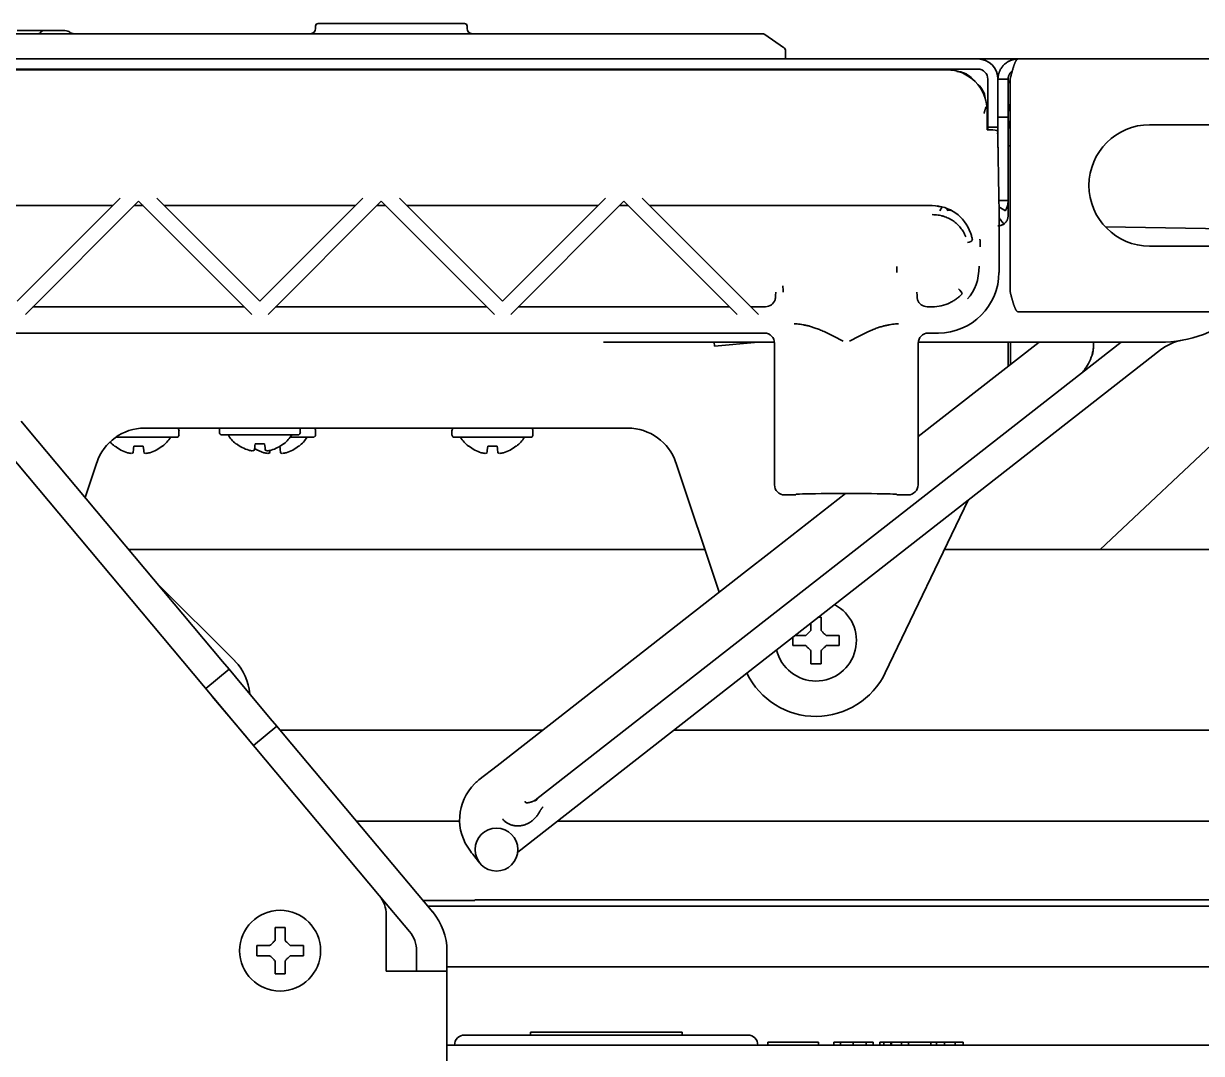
# Model space of a CAD drawing. Header units: inches. Extents: x 885 to 6823, y 710 to 5493.
# Drawn here: x 2691.4 to 2807.9, y 5315.8 to 5417.6 of the extents above; entities that cross this region are included whole.
import ezdxf

# ---------------------------------------------------------------- set-up
doc = ezdxf.new("R2010")
doc.units = ezdxf.units.IN
doc.layers.add('1', color=7, linetype='Continuous', true_color=0xffffff)

msp = doc.modelspace()

# ---------------------------------------------------------------- linework, layer by layer
at = {"layer": '1', "color": 7, "linetype": 'Continuous', "lineweight": 35}
for p, q in [((2720.28, 5417.33), (2720.28, 5417.08)), ((2735.03, 5417.58), (2720.53, 5417.58)), ((2735.28, 5417.08), (2735.28, 5417.33)), ((2643.03, 5416.58), (2762.53, 5416.58)), ((2690.76, 5416.88), (2693.34, 5416.88)), ((2693.34, 5416.88), (2695.48, 5416.88)), ((2702.78, 5416.58), (2702.78, 5416.58)), ((2762.53, 5416.58), (2764.43, 5416.58)), ((2764.71, 5416.49), (2766.56, 5415.23)), ((2764.71, 5416.49), (2766.56, 5415.23)), ((2766.78, 5414.82), (2766.78, 5414.08)), ((2665.24, 5414.08), (2785.78, 5414.08)), ((2785.78, 5414.08), (2789.28, 5414.08)), ((2789.28, 5414.08), (2789.78, 5414.08)), ((3093.78, 5414.08), (2789.78, 5414.08)), ((2666.57, 5413.08), (2785.78, 5413.08)), ((2666.6, 5413.01), (2782.71, 5413.01)), ((2702.78, 5413.01), (2702.78, 5413.08)), ((2763.76, 5413.08), (2763.76, 5413.01)), ((2764.53, 5413.01), (2764.53, 5413.08)), ((2765.28, 5413.01), (2765.28, 5413.08)), ((2765.28, 5413.01), (2765.28, 5413.08)), ((2785.12, 5412.25), (2785.4, 5411.97)), ((2785.67, 5411.7), (2785.94, 5411.42)), ((2786.78, 5412.08), (2786.78, 5407.83)), ((2787.78, 5412.08), (2788.78, 5412.08)), ((2787.78, 5412.08), (2787.78, 5408.33)), ((2788.78, 5412.08), (2788.78, 5408.33)), ((2788.98, 5391.08), (2788.98, 5412.08)), ((2786.7, 5409.01), (2786.7, 5407.08)), ((2786.78, 5409.58), (2786.73, 5409.58)), ((2788.83, 5409.58), (2788.78, 5409.58)), ((2788.98, 5409.31), (2788.97, 5409.35)), ((2786.78, 5407.33), (2786.78, 5407.83)), ((2787.78, 5408.33), (2787.78, 5407.83)), ((2787.78, 5408.33), (2788.78, 5408.33)), ((2787.78, 5407.83), (2787.78, 5407.33)), ((2788.78, 5408.33), (2788.78, 5400.08)), ((2786.97, 5407.08), (2786.7, 5407.08)), ((2786.78, 5407.33), (2787.78, 5407.33)), ((2786.78, 5407.08), (2786.78, 5407.33)), ((2787.72, 5406.98), (2787.75, 5406.78)), ((2787.78, 5407.33), (2787.78, 5405.33)), ((2802.78, 5407.58), (2877.78, 5407.58)), ((2787.86, 5400.5), (2787.76, 5406.36)), ((2788.78, 5405.48), (2788.98, 5405.48)), ((2726.58, 5331.39), (2667.44, 5401.87)), ((2700.97, 5400.33), (2690.78, 5390.14)), ((2691.59, 5388.83), (2702.78, 5400.02)), ((2702.78, 5400.02), (2713.97, 5388.83)), ((2714.78, 5390.14), (2704.59, 5400.33)), ((2724.97, 5400.33), (2714.78, 5390.14)), ((2715.59, 5388.83), (2726.78, 5400.02)), ((2726.78, 5400.02), (2737.97, 5388.83)), ((2738.78, 5390.14), (2728.59, 5400.33)), ((2748.97, 5400.33), (2738.78, 5390.14)), ((2739.59, 5388.83), (2750.78, 5400.02)), ((2750.78, 5400.02), (2761.97, 5388.83)), ((2752.59, 5400.33), (2764.09, 5388.83)), ((2787.87, 5400.08), (2788.78, 5400.08)), ((2788.78, 5400.08), (2788.78, 5398.58)), ((2681.34, 5399.58), (2700.22, 5399.58)), ((2702.34, 5399.58), (2703.22, 5399.58)), ((2705.34, 5399.58), (2724.22, 5399.58)), ((2726.34, 5399.58), (2727.22, 5399.58)), ((2729.34, 5399.58), (2748.22, 5399.58)), ((2750.34, 5399.58), (2751.22, 5399.58)), ((2753.34, 5399.58), (2781.28, 5399.58)), ((2781.74, 5399.55), (2781.74, 5399.56)), ((2781.74, 5399.55), (2781.8, 5399.53)), ((2782.04, 5399.08), (2782.26, 5399.46)), ((2782.68, 5399.33), (2782.82, 5399.08)), ((2782.88, 5399.25), (2782.88, 5399.08)), ((2782.98, 5399.08), (2782.98, 5399.21)), ((2783.04, 5399.08), (2783.08, 5399.16)), ((2787.88, 5399.45), (2788.51, 5399.08)), ((2787.89, 5392.98), (2787.89, 5397.67)), ((2798.4, 5397.48), (2810.28, 5397.28)), ((2877.78, 5395.58), (2802.78, 5395.58)), ((2777.78, 5392.96), (2777.78, 5393.57)), ((2713.22, 5389.58), (2692.34, 5389.58)), ((2737.22, 5389.58), (2716.34, 5389.58)), ((2761.22, 5389.58), (2740.34, 5389.58)), ((2764.78, 5389.58), (2763.34, 5389.58)), ((2781.28, 5389.58), (2780.78, 5389.58)), ((3093.78, 5389.08), (2789.78, 5389.08)), ((2797.88, 5365.58), (2822.87, 5389.08)), ((2764.68, 5386.98), (2683.88, 5386.98)), ((2781.89, 5386.98), (2780.88, 5386.98)), ((2742.17, 5340.93), (2799.96, 5386.08)), ((2748.78, 5386.08), (2765.67, 5386.08)), ((2759.74, 5385.7), (2759.7, 5386.08)), ((2759.74, 5385.7), (2764.05, 5386.08)), ((2765.68, 5385.98), (2765.68, 5371.98)), ((2791.84, 5386.08), (2779.88, 5376.74)), ((2779.89, 5386.08), (2803.78, 5386.08)), ((2779.89, 5385.98), (2779.89, 5371.98)), ((2788.78, 5383.69), (2788.78, 5386.08)), ((2789.03, 5383.88), (2789.03, 5386.08)), ((2803.85, 5385.31), (2740.29, 5335.65)), ((2691.16, 5378.27), (2691.8, 5377.5)), ((2691.8, 5377.5), (2711.08, 5354.52)), ((2703.38, 5377.58), (2751.18, 5377.58)), ((2710.78, 5377.58), (2710.78, 5377.18)), ((2718.78, 5377.18), (2718.78, 5377.58)), ((2702.78, 5376.68), (2700.52, 5376.68)), ((2706.63, 5376.68), (2702.78, 5376.68)), ((2706.78, 5376.93), (2706.78, 5377.33)), ((2714.78, 5376.93), (2710.93, 5376.93)), ((2718.63, 5376.93), (2714.78, 5376.93)), ((2720.13, 5376.68), (2717.77, 5376.68)), ((2720.28, 5376.93), (2720.28, 5377.33)), ((2733.78, 5377.33), (2733.78, 5376.93)), ((2737.78, 5376.68), (2733.93, 5376.68)), ((2741.63, 5376.68), (2737.78, 5376.68)), ((2741.78, 5376.93), (2741.78, 5377.33)), ((2700.41, 5375.79), (2700.45, 5375.79)), ((2705.11, 5375.79), (2705.15, 5375.79)), ((2712.41, 5376.04), (2712.45, 5376.04)), ((2717.11, 5376.04), (2717.15, 5376.04)), ((2718.61, 5375.79), (2718.65, 5375.79)), ((2735.41, 5375.79), (2735.45, 5375.79)), ((2740.11, 5375.79), (2740.15, 5375.79)), ((2697.49, 5370.72), (2698.64, 5374.17)), ((2755.92, 5374.17), (2760.2, 5361.36)), ((2772.69, 5371.12), (2765.11, 5365.2)), ((2766.68, 5370.98), (2767.28, 5370.98)), ((2767.78, 5370.99), (2767.78, 5371.03)), ((2777.78, 5370.99), (2777.78, 5371.03)), ((2778.28, 5370.98), (2778.89, 5370.98)), ((2776.63, 5353.39), (2784.83, 5370.45)), ((2758.79, 5365.58), (2701.81, 5365.58)), ((2762.9, 5363.47), (2765.11, 5365.2)), ((3101.06, 5365.58), (2782.5, 5365.58)), ((2738.24, 5344.2), (2762.9, 5363.47)), ((2712.32, 5354.55), (2704.53, 5362.33)), ((2767.48, 5356.58), (2767.48, 5356.89)), ((2767.48, 5356.08), (2767.48, 5356.58)), ((2772.08, 5357.08), (2772.08, 5356.58)), ((2772.08, 5356.58), (2772.08, 5356.08)), ((2711.08, 5354.52), (2711.73, 5353.76)), ((2709.43, 5351.83), (2711.73, 5353.76)), ((2711.73, 5353.76), (2712.37, 5352.99)), ((2712.37, 5352.99), (2715.81, 5348.89)), ((2710.07, 5351.06), (2713.51, 5346.96)), ((2715.81, 5348.89), (2716.45, 5348.13)), ((2714.15, 5346.2), (2716.45, 5348.13)), ((2716.45, 5348.13), (2717.09, 5347.36)), ((2716.78, 5347.73), (2742.76, 5347.73)), ((2717.09, 5347.36), (2731.88, 5329.74)), ((2755.76, 5347.73), (3127.8, 5347.73)), ((2736.45, 5342.8), (2738.24, 5344.2)), ((2742.17, 5340.93), (2742.21, 5340.88)), ((2724.34, 5338.73), (2734.53, 5338.73)), ((2744.24, 5338.73), (3139.32, 5338.73)), ((2729.58, 5327.81), (2726.58, 5331.39)), ((3145.53, 5330.94), (2736.03, 5330.94)), ((2730.91, 5330.89), (2736.03, 5330.89)), ((2731.39, 5330.33), (3150.18, 5330.33)), ((2727.28, 5323.89), (2727.28, 5329.46)), ((2714.48, 5325.92), (2714.48, 5326.42)), ((2719.08, 5326.42), (2719.08, 5325.92)), ((2714.48, 5325.42), (2714.48, 5325.92)), ((2719.08, 5325.92), (2719.08, 5325.42)), ((2730.28, 5323.89), (2730.28, 5325.89)), ((2733.28, 5323.89), (2733.28, 5325.89)), ((2733.28, 5324.33), (3148.28, 5324.33)), ((2727.28, 5323.89), (2732.48, 5323.89)), ((2733.28, 5323.89), (2732.48, 5323.89)), ((2733.28, 5323.89), (2733.28, 4700.58)), ((2735.03, 5317.58), (2763.03, 5317.58)), ((2741.53, 5317.88), (2743.03, 5317.88)), ((2741.53, 5317.88), (2741.53, 5317.58)), ((2743.03, 5317.88), (2755.03, 5317.88)), ((2756.53, 5317.88), (2755.03, 5317.88)), ((2756.53, 5317.58), (2756.53, 5317.88)), ((2733.28, 5316.58), (2925.78, 5316.58)), ((2733.28, 5316.58), (2925.78, 5316.58)), ((2765.53, 5316.88), (2765.03, 5316.88)), ((2765.03, 5316.88), (2765.03, 5316.58)), ((2765.53, 5316.88), (2769.53, 5316.88)), ((2770.03, 5316.88), (2769.53, 5316.88)), ((2770.03, 5316.58), (2770.03, 5316.88)), ((2771.53, 5316.88), (2771.53, 5316.58)), ((2771.53, 5316.88), (2772.22, 5316.88)), ((2772.22, 5316.88), (2772.22, 5316.58)), ((2772.22, 5316.88), (2773.46, 5316.88)), ((2773.46, 5316.88), (2774.74, 5316.88)), ((2773.46, 5316.88), (2773.46, 5316.58)), ((2774.74, 5316.88), (2775.43, 5316.88)), ((2774.74, 5316.88), (2774.74, 5316.58)), ((2775.43, 5316.88), (2775.43, 5316.58)), ((2776.11, 5316.88), (2776.49, 5316.88)), ((2776.11, 5316.88), (2776.11, 5316.58)), ((2776.49, 5316.88), (2777.19, 5316.88)), ((2776.49, 5316.88), (2776.49, 5316.58)), ((2777.19, 5316.58), (2777.19, 5316.88)), ((2777.19, 5316.88), (2777.24, 5316.88)), ((2777.24, 5316.88), (2778.25, 5316.88)), ((2777.24, 5316.58), (2777.24, 5316.88)), ((2778.25, 5316.88), (2778.94, 5316.88)), ((2778.25, 5316.88), (2778.25, 5316.58)), ((2778.94, 5316.88), (2781.13, 5316.88)), ((2778.94, 5316.58), (2778.94, 5316.88)), ((2781.13, 5316.58), (2781.13, 5316.88)), ((2781.13, 5316.88), (2781.71, 5316.88)), ((2781.71, 5316.58), (2781.71, 5316.88)), ((2781.71, 5316.88), (2782.49, 5316.88)), ((2782.49, 5316.88), (2783.53, 5316.88)), ((2782.49, 5316.88), (2782.49, 5316.58)), ((2783.53, 5316.88), (2784.35, 5316.88)), ((2783.53, 5316.88), (2783.53, 5316.58)), ((2784.35, 5316.88), (2784.35, 5316.58))]:
    msp.add_line(p, q, dxfattribs=at)
for centre, radius in [((2738.18, 5335.91), 2.12), ((2716.78, 5325.92), 4)]:
    msp.add_circle(centre, radius, dxfattribs=at)
for centre, radius, start, end in [((2720.53, 5417.33), 0.25, 90, 180), ((2735.03, 5417.33), 0.25, 0, 90), ((2692.88, 5416.83), 0.25, 270, 336.4218), ((2693.34, 5416.63), 0.25, 90, 156.4218), ((2719.78, 5417.08), 0.5, 270, 0), ((2735.78, 5417.08), 0.5, 180, 270), ((2764.43, 5416.08), 0.5, 55.7131, 90), ((2766.28, 5414.82), 0.5, 0, 55.7131), ((2785.78, 5412.08), 2, 0, 90), ((2695.77, 5411.08), 2, 90, 106.3895), ((2750.77, 5412.58), 0.5, 90, 121.887), ((2785.78, 5412.08), 1, 0, 90), ((2802.78, 5401.58), 6, 90, 270), ((2781.28, 5395.58), 4, 19.2233, 90), ((2782.06, 5400.23), 0.75, 250, 270), ((2782.38, 5395.76), 3.64, 356.2712, 8.2358), ((2756.85, 5391), 9.68, 0.2077, 3.8071), ((2764.78, 5390.58), 1, 270, 342.5858), ((2780.78, 5390.58), 1, 197.4142, 270), ((2781.28, 5393.58), 4, 270, 295.8555), ((2803.78, 5398.58), 12.5, 270, 310.5375), ((2806.92, 5381.37), 5, 100.3502, 128), ((2703.38, 5372.58), 5, 90, 161.5159), ((2706.5, 5377.33), 0.283, 0, 61.9275), ((2720, 5377.33), 0.283, 0, 61.9275), ((2734.06, 5377.33), 0.283, 118.0725, 180), ((2741.5, 5377.33), 0.283, 0, 61.9275), ((2751.18, 5372.58), 5, 18.4841, 90), ((2702.78, 5378.68), 3.74, 309.3791, 327.6759), ((2706.5, 5376.93), 0.283, 298.0725, 0), ((2711.06, 5377.18), 0.283, 180, 241.9275), ((2714.78, 5378.93), 3.74, 212.3241, 230.6111), ((2714.78, 5378.93), 3.74, 309.3791, 327.6759), ((2718.5, 5377.18), 0.283, 298.0725, 0), ((2716.28, 5378.68), 3.74, 309.3791, 327.6759), ((2720, 5376.93), 0.283, 298.0725, 0), ((2734.06, 5376.93), 0.283, 180, 241.9275), ((2737.78, 5378.68), 3.74, 212.3241, 230.6111), ((2737.78, 5378.68), 3.74, 309.3791, 327.6759), ((2741.5, 5376.93), 0.283, 298.0725, 0), ((2702.78, 5378.68), 3.74, 221.019, 230.6111), ((2769.78, 5356.58), 4, 193.4437, 62.5556), ((2708.78, 5351.01), 5, 3.5416, 45), ((2769.78, 5356.68), 7.6, 205.9744, 334.3232), ((2739.53, 5338.86), 5, 134.1823, 218.4121), ((2657.25, 5273.62), 100, 37.5821, 38.4121), ((2724.28, 5329.46), 3, 0, 40), ((2727.28, 5325.89), 6, 0, 40), ((2727.28, 5325.89), 3, 0, 40), ((2735.03, 5316.58), 1, 90, 180), ((2763.03, 5316.58), 1, 0, 90)]:
    msp.add_arc(centre, radius, start, end, dxfattribs=at)
for centre, major_axis, ratio, start_param, end_param in [((2695.48, 5416.63), (0.544, 0), 0.459854, 0.411517, 1.570796), ((2696.47, 5416.83), (0.544, 0), 0.459854, 3.553109, 4.712389), ((2782.7, 5409.01), (-2.83, -2.83), 0.999695, 2.356347, 3.926839), ((2783.7, 5410.83), (-0.77, -1.85), 0.999955, 2.748909, 3.534276), ((2784.53, 5410), (-1.85, -0.77), 0.999955, 2.748909, 3.534276), ((2786.97, 5406.98), (0.75, 0), 0.140541, 0.017453, 1.570796), ((2787.74, 5405.3), (0, -1.5), 0.017455, 2.356194, 3.001966), ((2787.82, 5397.67), (0, -4), 0.017455, 1.570796, 2.356194), ((2784.77, 5396.1), (-0.486, -0.116), 0.351085, 1.487352, 2.898615), ((2781.88, 5392.98), (4.24, -4.24), 0.999695, 5.497939, 7.068431), ((2773.72, 5400.08), (11.14, -9.63), 0.512356, 6.266297, 6.699607), ((2783.88, 5391.18), (-0.343, 0.363), 0.244028, 3.410972, 4.965192), ((2764.68, 5385.98), (0.707, 0.707), 0.999695, 5.497939, 7.068431), ((2780.89, 5385.98), (0.707, -0.707), 0.999695, 2.356347, 3.926839), ((2702.78, 5378.7), (3.62, 0.87), 0.997235, 3.804658, 4.177379), ((2702.48, 5378.7), (0.27, 3.72), 0.017407, 3.440796, 3.813517), ((2703.08, 5378.7), (0.27, -3.72), 0.017407, 5.611261, 5.983982), ((2702.79, 5378.7), (3.62, -0.87), 0.997235, 5.247399, 5.62012), ((2714.78, 5378.95), (3.62, 0.87), 0.997235, 3.804658, 4.177379), ((2714.52, 5378.99), (0.81, 3.6), 0.902278, 3.129444, 3.24631), ((2714.23, 5378.99), (0.38, 3.67), 0.420739, 3.280106, 3.396972), ((2714.48, 5378.95), (0.27, 3.72), 0.017407, 3.440796, 3.813517), ((2716.28, 5378.7), (3.62, 0.87), 0.997235, 3.907191, 4.177379), ((2715.08, 5378.95), (0.27, -3.72), 0.017407, 5.611261, 5.983982), ((2715.33, 5378.99), (0.38, -3.67), 0.420739, 6.027806, 6.144672), ((2715.04, 5378.99), (0.81, -3.6), 0.902278, 6.178468, 6.295334), ((2715.98, 5378.7), (0.27, 3.72), 0.017407, 3.440796, 3.604519), ((2714.79, 5378.95), (3.62, -0.87), 0.997235, 5.247399, 5.62012), ((2716.58, 5378.7), (0.27, -3.72), 0.017407, 5.611261, 5.983982), ((2716.29, 5378.7), (3.62, -0.87), 0.997235, 5.247399, 5.62012), ((2737.78, 5378.7), (3.62, 0.87), 0.997235, 3.804658, 4.177379), ((2737.48, 5378.7), (0.27, 3.72), 0.017407, 3.440796, 3.813517), ((2738.08, 5378.7), (0.27, -3.72), 0.017407, 5.611261, 5.983982), ((2737.79, 5378.7), (3.62, -0.87), 0.997235, 5.247399, 5.62012), ((2702.52, 5378.74), (0.81, 3.6), 0.902278, 3.129444, 3.24631), ((2702.23, 5378.74), (0.38, 3.67), 0.420739, 3.280106, 3.396972), ((2703.33, 5378.74), (0.38, -3.67), 0.420739, 6.027806, 6.144672), ((2703.04, 5378.74), (0.81, -3.6), 0.902278, 6.178468, 6.295334), ((2716.02, 5378.74), (0.81, 3.6), 0.902278, 3.129444, 3.24631), ((2715.73, 5378.74), (0.38, 3.67), 0.420739, 3.280106, 3.396972), ((2716.83, 5378.74), (0.38, -3.67), 0.420739, 6.027806, 6.144672), ((2716.54, 5378.74), (0.81, -3.6), 0.902278, 6.178468, 6.295334), ((2737.52, 5378.74), (0.81, 3.6), 0.902278, 3.129444, 3.24631), ((2737.23, 5378.74), (0.38, 3.67), 0.420739, 3.280106, 3.396972), ((2738.33, 5378.74), (0.38, -3.67), 0.420739, 6.027806, 6.144672), ((2738.04, 5378.74), (0.81, -3.6), 0.902278, 6.178468, 6.295334), ((2766.68, 5371.98), (-0.707, -0.707), 0.999695, 5.497939, 7.068431), ((2778.88, 5371.98), (-0.707, 0.707), 0.999695, 2.356347, 3.926839), ((2767.28, 5370.99), (0.5, 0), 0.017455, 4.712389, 6.283185), ((2772.78, 5371.03), (5, 0), 0.017455, 0, 3.141593), ((2778.28, 5370.99), (0.5, 0), 0.017455, 3.141593, 4.712389)]:
    msp.add_ellipse(centre, major_axis=major_axis, ratio=ratio, start_param=start_param, end_param=end_param, dxfattribs=at)
for points, degree in [([(2789.78, 5414.08), (2789.74, 5414.08), (2789.67, 5414.08), (2789.56, 5414.07), (2789.46, 5414.06), (2789.35, 5414.04), (2789.25, 5414.01), (2789.14, 5413.98), (2789.04, 5413.94), (2788.94, 5413.9), (2788.84, 5413.85), (2788.75, 5413.8), (2788.66, 5413.74), (2788.57, 5413.67), (2788.48, 5413.61), (2788.4, 5413.53), (2788.33, 5413.46), (2788.26, 5413.38), (2788.19, 5413.29), (2788.12, 5413.2), (2788.07, 5413.11), (2788.01, 5413.02), (2787.96, 5412.92), (2787.92, 5412.82), (2787.88, 5412.72), (2787.85, 5412.62), (2787.83, 5412.51), (2787.81, 5412.41), (2787.79, 5412.3), (2787.78, 5412.19), (2787.78, 5412.12), (2787.78, 5412.08)], 3), ([(2788.98, 5412.08), (2788.99, 5412.12), (2789.01, 5412.19), (2789.03, 5412.29), (2789.06, 5412.39), (2789.09, 5412.5), (2789.11, 5412.6), (2789.14, 5412.7), (2789.17, 5412.8), (2789.19, 5412.9), (2789.22, 5412.99), (2789.25, 5413.08), (2789.27, 5413.17), (2789.3, 5413.26), (2789.33, 5413.34), (2789.35, 5413.42), (2789.38, 5413.5), (2789.41, 5413.57), (2789.43, 5413.64), (2789.46, 5413.7), (2789.49, 5413.76), (2789.51, 5413.81), (2789.54, 5413.86), (2789.57, 5413.91), (2789.59, 5413.95), (2789.62, 5413.98), (2789.65, 5414.01), (2789.67, 5414.04), (2789.7, 5414.06), (2789.73, 5414.07), (2789.75, 5414.08), (2789.77, 5414.08), (2789.78, 5414.08)], 3), ([(2786.59, 5409.34), (2786.49, 5409.01), (2786.39, 5408.68)], 2), ([(2788.78, 5400.08), (2788.78, 5400.04), (2788.78, 5399.96), (2788.77, 5399.84), (2788.75, 5399.73), (2788.73, 5399.61), (2788.69, 5399.5), (2788.66, 5399.39), (2788.61, 5399.28), (2788.57, 5399.18), (2788.53, 5399.11), (2788.51, 5399.08)], 3), ([(2788.78, 5398.58), (2788.78, 5398.55), (2788.78, 5398.48), (2788.76, 5398.37), (2788.73, 5398.27), (2788.7, 5398.17), (2788.65, 5398.08), (2788.59, 5397.99), (2788.52, 5397.91), (2788.45, 5397.84), (2788.37, 5397.77), (2788.28, 5397.71), (2788.19, 5397.67), (2788.09, 5397.63), (2787.99, 5397.6), (2787.89, 5397.59), (2787.82, 5397.58), (2787.78, 5397.58)], 3), ([(2765.73, 5390.28), (2765.75, 5390.33), (2765.77, 5390.43), (2765.78, 5390.53), (2765.78, 5390.58)], 3), ([(2765.78, 5390.58), (2765.78, 5390.73), (2765.79, 5390.88), (2765.8, 5391.04)], 3), ([(2779.76, 5391.04), (2779.77, 5390.88), (2779.78, 5390.73), (2779.78, 5390.58)], 3), ([(2789.78, 5389.08), (2789.77, 5389.08), (2789.75, 5389.08), (2789.73, 5389.09), (2789.7, 5389.11), (2789.67, 5389.12), (2789.65, 5389.15), (2789.62, 5389.18), (2789.59, 5389.21), (2789.57, 5389.25), (2789.54, 5389.3), (2789.51, 5389.35), (2789.49, 5389.4), (2789.46, 5389.46), (2789.43, 5389.53), (2789.41, 5389.59), (2789.38, 5389.67), (2789.35, 5389.74), (2789.33, 5389.82), (2789.3, 5389.91), (2789.27, 5389.99), (2789.25, 5390.08), (2789.22, 5390.17), (2789.19, 5390.27), (2789.17, 5390.36), (2789.14, 5390.46), (2789.11, 5390.56), (2789.09, 5390.67), (2789.06, 5390.77), (2789.03, 5390.87), (2789.01, 5390.98), (2788.99, 5391.05), (2788.98, 5391.08)], 3), ([(2772.48, 5386.17), (2772.29, 5386.27), (2771.92, 5386.47), (2771.37, 5386.76), (2770.83, 5387.02), (2770.35, 5387.24), (2769.91, 5387.41), (2769.51, 5387.55), (2769.15, 5387.66), (2768.81, 5387.75), (2768.5, 5387.81), (2768.2, 5387.86), (2767.9, 5387.88), (2767.71, 5387.89), (2767.62, 5387.89)], 3), ([(2773.08, 5386.17), (2773.27, 5386.27), (2773.64, 5386.47), (2774.19, 5386.76), (2774.73, 5387.02), (2775.21, 5387.24), (2775.65, 5387.42), (2776.05, 5387.56), (2776.42, 5387.67), (2776.75, 5387.75), (2777.06, 5387.81), (2777.36, 5387.86), (2777.66, 5387.88), (2777.85, 5387.89), (2777.95, 5387.89)], 3), ([(2769.97, 5358.88), (2770.07, 5358.88), (2770.18, 5358.88), (2770.28, 5358.88)], 3), ([(2768.78, 5357.08), (2768.8, 5357.11), (2768.85, 5357.15), (2768.92, 5357.22), (2768.99, 5357.3), (2769.07, 5357.37), (2769.14, 5357.44), (2769.21, 5357.51), (2769.26, 5357.56), (2769.28, 5357.58)], 3), ([(2770.28, 5357.58), (2770.31, 5357.56), (2770.36, 5357.5), (2770.43, 5357.43), (2770.5, 5357.36), (2770.57, 5357.29), (2770.64, 5357.22), (2770.71, 5357.15), (2770.76, 5357.1), (2770.78, 5357.08)], 3), ([(2770.78, 5357.08), (2770.83, 5357.08), (2770.94, 5357.08), (2771.1, 5357.08), (2771.26, 5357.08), (2771.42, 5357.08), (2771.57, 5357.08), (2771.73, 5357.08), (2771.89, 5357.08), (2772.02, 5357.08), (2772.08, 5357.08)], 3), ([(2768.78, 5356.08), (2768.73, 5356.08), (2768.62, 5356.08), (2768.46, 5356.08), (2768.3, 5356.08), (2768.14, 5356.08), (2767.99, 5356.08), (2767.83, 5356.08), (2767.67, 5356.08), (2767.54, 5356.08), (2767.48, 5356.08)], 3), ([(2769.28, 5355.58), (2769.25, 5355.61), (2769.2, 5355.66), (2769.13, 5355.73), (2769.06, 5355.8), (2768.99, 5355.87), (2768.92, 5355.94), (2768.85, 5356.01), (2768.8, 5356.06), (2768.78, 5356.08)], 3), ([(2770.78, 5356.08), (2770.76, 5356.06), (2770.71, 5356.01), (2770.64, 5355.94), (2770.57, 5355.87), (2770.49, 5355.8), (2770.42, 5355.72), (2770.35, 5355.65), (2770.3, 5355.61), (2770.28, 5355.58)], 3), ([(2770.28, 5355.58), (2770.28, 5355.53), (2770.28, 5355.42), (2770.28, 5355.26), (2770.28, 5355.1), (2770.28, 5354.94), (2770.28, 5354.79), (2770.28, 5354.64), (2770.28, 5354.47), (2770.28, 5354.35), (2770.28, 5354.28)], 3), ([(2770.28, 5354.28), (2770.11, 5354.28), (2769.78, 5354.28), (2769.45, 5354.28), (2769.28, 5354.28)], 3), ([(2736.04, 5342.45), (2736.08, 5342.49), (2736.17, 5342.57), (2736.31, 5342.69), (2736.4, 5342.76), (2736.45, 5342.8)], 3), ([(2741.01, 5340.65), (2741.01, 5340.65), (2741.01, 5340.65), (2741.01, 5340.65), (2741.01, 5340.65), (2741.01, 5340.65), (2741.01, 5340.65), (2741.01, 5340.65), (2741.02, 5340.64), (2741.02, 5340.64), (2741.02, 5340.64), (2741.02, 5340.64), (2741.02, 5340.64), (2741.02, 5340.64), (2741.02, 5340.63), (2741.02, 5340.63), (2741.03, 5340.63), (2741.03, 5340.63), (2741.03, 5340.62), (2741.03, 5340.62), (2741.03, 5340.62), (2741.03, 5340.62), (2741.03, 5340.61), (2741.04, 5340.61), (2741.04, 5340.61), (2741.04, 5340.6), (2741.04, 5340.6), (2741.04, 5340.6), (2741.05, 5340.59), (2741.05, 5340.59), (2741.05, 5340.59), (2741.06, 5340.58), (2741.06, 5340.58), (2741.06, 5340.58), (2741.07, 5340.57), (2741.07, 5340.57), (2741.07, 5340.57), (2741.08, 5340.57), (2741.08, 5340.56), (2741.08, 5340.56), (2741.09, 5340.56), (2741.09, 5340.56), (2741.1, 5340.56), (2741.11, 5340.55), (2741.11, 5340.55), (2741.12, 5340.55), (2741.12, 5340.55), (2741.13, 5340.55), (2741.14, 5340.55), (2741.14, 5340.55), (2741.15, 5340.54), (2741.16, 5340.54), (2741.17, 5340.54), (2741.18, 5340.54), (2741.18, 5340.54), (2741.19, 5340.54), (2741.2, 5340.54), (2741.21, 5340.54), (2741.22, 5340.54), (2741.23, 5340.54), (2741.24, 5340.54), (2741.25, 5340.54), (2741.26, 5340.55), (2741.27, 5340.55), (2741.28, 5340.55), (2741.29, 5340.55), (2741.31, 5340.55), (2741.32, 5340.55), (2741.33, 5340.55), (2741.34, 5340.56), (2741.35, 5340.56), (2741.37, 5340.56), (2741.38, 5340.56), (2741.39, 5340.56), (2741.41, 5340.57), (2741.42, 5340.57), (2741.44, 5340.57), (2741.45, 5340.58), (2741.47, 5340.58), (2741.48, 5340.58), (2741.5, 5340.59), (2741.51, 5340.59), (2741.53, 5340.6), (2741.55, 5340.6), (2741.57, 5340.6), (2741.58, 5340.61), (2741.6, 5340.62), (2741.62, 5340.62), (2741.64, 5340.63), (2741.66, 5340.64), (2741.68, 5340.64), (2741.71, 5340.65), (2741.73, 5340.66), (2741.76, 5340.67), (2741.78, 5340.68), (2741.82, 5340.7), (2741.85, 5340.71), (2741.88, 5340.73), (2741.9, 5340.74), (2741.92, 5340.76), (2741.95, 5340.77), (2741.96, 5340.78), (2741.98, 5340.79), (2742, 5340.8), (2742.01, 5340.81), (2742.03, 5340.82), (2742.04, 5340.83), (2742.05, 5340.84), (2742.07, 5340.85), (2742.08, 5340.86), (2742.09, 5340.86), (2742.1, 5340.87), (2742.11, 5340.88), (2742.12, 5340.89), (2742.12, 5340.89), (2742.13, 5340.9), (2742.14, 5340.91), (2742.15, 5340.91), (2742.16, 5340.92), (2742.17, 5340.92), (2742.17, 5340.93), (2742.17, 5340.93)], 3), ([(2742.22, 5340.88), (2742.01, 5340.73), (2741.86, 5340.72)], 2), ([(2742.79, 5340.14), (2742.78, 5340.13), (2742.75, 5340.11), (2742.71, 5340.07), (2742.67, 5340.02), (2742.63, 5339.96), (2742.59, 5339.89), (2742.54, 5339.82), (2742.49, 5339.73), (2742.44, 5339.64), (2742.38, 5339.53), (2742.3, 5339.42), (2742.22, 5339.29), (2742.11, 5339.16), (2741.98, 5339.01), (2741.85, 5338.88), (2741.71, 5338.76), (2741.57, 5338.66), (2741.43, 5338.56), (2741.28, 5338.48), (2741.12, 5338.42), (2740.97, 5338.36), (2740.81, 5338.32), (2740.65, 5338.28), (2740.49, 5338.26), (2740.33, 5338.26), (2740.16, 5338.26), (2740, 5338.27), (2739.84, 5338.3), (2739.69, 5338.34), (2739.54, 5338.39), (2739.4, 5338.45), (2739.27, 5338.51), (2739.16, 5338.58), (2739.06, 5338.66), (2738.96, 5338.74), (2738.87, 5338.83), (2738.82, 5338.89), (2738.79, 5338.92)], 3), ([(2716.28, 5328.22), (2716.45, 5328.22), (2716.78, 5328.22), (2717.11, 5328.22), (2717.28, 5328.22)], 3), ([(2716.28, 5326.92), (2716.28, 5326.98), (2716.28, 5327.08), (2716.28, 5327.25), (2716.28, 5327.41), (2716.28, 5327.56), (2716.28, 5327.71), (2716.28, 5327.87), (2716.28, 5328.03), (2716.28, 5328.16), (2716.28, 5328.22)], 3), ([(2715.78, 5326.42), (2715.8, 5326.45), (2715.85, 5326.49), (2715.92, 5326.56), (2715.99, 5326.64), (2716.07, 5326.71), (2716.14, 5326.78), (2716.21, 5326.85), (2716.26, 5326.9), (2716.28, 5326.92)], 3), ([(2717.28, 5326.92), (2717.31, 5326.9), (2717.36, 5326.84), (2717.43, 5326.77), (2717.5, 5326.7), (2717.57, 5326.63), (2717.64, 5326.56), (2717.71, 5326.49), (2717.76, 5326.45), (2717.78, 5326.42)], 3), ([(2717.78, 5326.42), (2717.83, 5326.42), (2717.94, 5326.42), (2718.1, 5326.42), (2718.26, 5326.42), (2718.42, 5326.42), (2718.57, 5326.42), (2718.73, 5326.42), (2718.89, 5326.42), (2719.02, 5326.42), (2719.08, 5326.42)], 3), ([(2715.78, 5325.42), (2715.73, 5325.42), (2715.62, 5325.42), (2715.46, 5325.42), (2715.3, 5325.42), (2715.14, 5325.42), (2714.99, 5325.42), (2714.83, 5325.42), (2714.67, 5325.42), (2714.54, 5325.42), (2714.48, 5325.42)], 3), ([(2716.28, 5324.92), (2716.25, 5324.95), (2716.2, 5325), (2716.13, 5325.07), (2716.06, 5325.14), (2715.99, 5325.22), (2715.92, 5325.28), (2715.85, 5325.35), (2715.8, 5325.4), (2715.78, 5325.42)], 3), ([(2717.78, 5325.42), (2717.76, 5325.4), (2717.71, 5325.35), (2717.64, 5325.28), (2717.57, 5325.21), (2717.49, 5325.14), (2717.42, 5325.07), (2717.35, 5324.99), (2717.3, 5324.95), (2717.28, 5324.92)], 3), ([(2717.28, 5324.92), (2717.28, 5324.87), (2717.28, 5324.76), (2717.28, 5324.6), (2717.28, 5324.44), (2717.28, 5324.28), (2717.28, 5324.13), (2717.28, 5323.98), (2717.28, 5323.81), (2717.28, 5323.69), (2717.28, 5323.62)], 3), ([(2717.28, 5323.62), (2717.11, 5323.62), (2716.78, 5323.62), (2716.45, 5323.62), (2716.28, 5323.62)], 3)]:
    msp.add_open_spline(points, degree=degree, dxfattribs=at)
for points, knots in [([(2789.15, 5412.86), (2789.15, 5412.85), (2789.13, 5412.84), (2789.09, 5412.81), (2789.05, 5412.77), (2789.02, 5412.73), (2788.98, 5412.69), (2788.95, 5412.64), (2788.92, 5412.6), (2788.9, 5412.55), (2788.87, 5412.5), (2788.85, 5412.45), (2788.83, 5412.4), (2788.82, 5412.35), (2788.8, 5412.3), (2788.79, 5412.24), (2788.79, 5412.19), (2788.78, 5412.14), (2788.78, 5412.1), (2788.78, 5412.08)], [0, 0, 0, 0, 0.026512, 0.087355, 0.148198, 0.209041, 0.269884, 0.330727, 0.39157, 0.452413, 0.513256, 0.574099, 0.634942, 0.695785, 0.756628, 0.817471, 0.878314, 0.939157, 1, 1, 1, 1]), ([(2788.78, 5411.55), (2788.78, 5411.58), (2788.78, 5411.62), (2788.79, 5411.67), (2788.8, 5411.68), (2788.81, 5411.71), (2788.81, 5411.72), (2788.81, 5411.73), (2788.82, 5411.74), (2788.84, 5411.78), (2788.85, 5411.81), (2788.88, 5411.85), (2788.89, 5411.86), (2788.91, 5411.89), (2788.94, 5411.91), (2788.96, 5411.94), (2788.98, 5411.95)], [0, 0, 0, 0, 0.222377, 0.222377, 0.333565, 0.333565, 0.389159, 0.389159, 0.444753, 0.444753, 0.66713, 0.66713, 0.778318, 0.778318, 0.889507, 1, 1, 1, 1]), ([(2788.98, 5408.85), (2788.98, 5408.87), (2788.97, 5408.9), (2788.96, 5408.94), (2788.96, 5408.96), (2788.95, 5409.01), (2788.95, 5409.03), (2788.93, 5409.12), (2788.91, 5409.19), (2788.89, 5409.29), (2788.88, 5409.32), (2788.86, 5409.37), (2788.85, 5409.39), (2788.83, 5409.46), (2788.81, 5409.5), (2788.78, 5409.55), (2788.77, 5409.57), (2788.75, 5409.58), (2788.74, 5409.58), (2788.74, 5409.58), (2788.73, 5409.58), (2788.73, 5409.58)], [0, 0, 0, 0, 0.053992, 0.053992, 0.102198, 0.102198, 0.150405, 0.150405, 0.343232, 0.343232, 0.439645, 0.439645, 0.536059, 0.536059, 0.728885, 0.728885, 0.921712, 0.921712, 0.969919, 0.969919, 1, 1, 1, 1]), ([(2788.97, 5409.34), (2788.97, 5409.34), (2788.97, 5409.34), (2788.96, 5409.37), (2788.95, 5409.39), (2788.93, 5409.46), (2788.91, 5409.5), (2788.88, 5409.55), (2788.87, 5409.57), (2788.85, 5409.58), (2788.84, 5409.58), (2788.84, 5409.58), (2788.83, 5409.58), (2788.83, 5409.58)], [0, 0, 0, 0, 0.003429, 0.003429, 0.174897, 0.174897, 0.517833, 0.517833, 0.860768, 0.860768, 0.946502, 0.946502, 1, 1, 1, 1]), ([(2786.7, 5408.33), (2786.71, 5408.32), (2786.72, 5408.28), (2786.73, 5408.25), (2786.75, 5408.17), (2786.77, 5408.11), (2786.78, 5408.06)], [0, 0, 0, 0, 0.10616, 0.433814, 0.433814, 1, 1, 1, 1]), ([(2788.78, 5408.06), (2788.79, 5408.03), (2788.79, 5408.01), (2788.8, 5407.96), (2788.81, 5407.95), (2788.82, 5407.91), (2788.82, 5407.89), (2788.84, 5407.8), (2788.86, 5407.73), (2788.88, 5407.61), (2788.89, 5407.57), (2788.9, 5407.51), (2788.91, 5407.49), (2788.92, 5407.45), (2788.92, 5407.43), (2788.94, 5407.33), (2788.96, 5407.25), (2788.98, 5407.15), (2788.98, 5407.14), (2788.98, 5407.13)], [0, 0, 0, 0, 0.092942, 0.092942, 0.15507, 0.15507, 0.217197, 0.217197, 0.465706, 0.465706, 0.58996, 0.58996, 0.652087, 0.652087, 0.714215, 0.714215, 0.962724, 0.962724, 1, 1, 1, 1]), ([(2784.59, 5396.51), (2784.57, 5396.55), (2784.55, 5396.59), (2784.52, 5396.67), (2784.5, 5396.71), (2784.45, 5396.83), (2784.41, 5396.91), (2784.28, 5397.13), (2784.18, 5397.26), (2784.03, 5397.46), (2783.97, 5397.52), (2783.88, 5397.61), (2783.85, 5397.64), (2783.79, 5397.7), (2783.76, 5397.73), (2783.61, 5397.87), (2783.48, 5397.98), (2783.27, 5398.12), (2783.2, 5398.16), (2783.08, 5398.23), (2783.05, 5398.25), (2782.97, 5398.29), (2782.93, 5398.31), (2782.81, 5398.37), (2782.73, 5398.4), (2782.57, 5398.47), (2782.48, 5398.5), (2782.35, 5398.54), (2782.29, 5398.56), (2782.22, 5398.57), (2782.17, 5398.58), (2782.15, 5398.59), (2782.04, 5398.62), (2781.94, 5398.63), (2781.67, 5398.68), (2781.47, 5398.69), (2781.28, 5398.69)], [0, 0, 0, 0, 0.03125, 0.03125, 0.0625, 0.0625, 0.125, 0.125, 0.25, 0.25, 0.3125, 0.3125, 0.34375, 0.34375, 0.375, 0.375, 0.5, 0.5, 0.5625, 0.5625, 0.59375, 0.59375, 0.625, 0.625, 0.6875, 0.6875, 0.75, 0.75, 0.78125, 0.796875, 0.796875, 0.8125, 0.8125, 0.875, 0.875, 1, 1, 1, 1]), ([(2788.4, 5397.67), (2788.38, 5397.7), (2788.34, 5397.75), (2788.28, 5397.85), (2788.21, 5397.95), (2788.14, 5398.05), (2788.07, 5398.15), (2787.99, 5398.24), (2787.93, 5398.32), (2787.89, 5398.37), (2787.87, 5398.39)], [0, 0, 0, 0, 0.08941, 0.224548, 0.359685, 0.494823, 0.62996, 0.765097, 0.900235, 1, 1, 1, 1]), ([(2785.26, 5396.17), (2785.23, 5396.3), (2785.2, 5396.42), (2785.14, 5396.66), (2785.1, 5396.78), (2785.06, 5396.9)], [0, 0, 0, 0, 0.5, 0.5, 1, 1, 1, 1]), ([(2779.78, 5390.58), (2779.78, 5390.53), (2779.78, 5390.48), (2779.8, 5390.41), (2779.8, 5390.38), (2779.81, 5390.33), (2779.82, 5390.31), (2779.83, 5390.28)], [0, 0, 0, 0, 0.5, 0.5, 0.75, 0.75, 1, 1, 1, 1]), ([(2783.02, 5389.98), (2783.14, 5390.04), (2783.25, 5390.1), (2783.46, 5390.22), (2783.57, 5390.29), (2783.77, 5390.44), (2783.87, 5390.51), (2784.05, 5390.67), (2784.15, 5390.76), (2784.24, 5390.85)], [0, 0, 0, 0, 0.25, 0.25, 0.5, 0.5, 0.75, 0.75, 1, 1, 1, 1]), ([(2797.08, 5384.81), (2797.09, 5384.86), (2797.14, 5385.05), (2797.21, 5385.39), (2797.23, 5385.77), (2797.23, 5386), (2797.23, 5386.09)], [0, 0, 0, 0, 0.113945, 0.459756, 0.805568, 1, 1, 1, 1]), ([(2797.22, 5386.08), (2797.23, 5385.98), (2797.23, 5385.54), (2797.2, 5385.1), (2797.08, 5384.81), (2797.08, 5384.81)], [0, 0, 0, 0, 0.246365, 0.997324, 1, 1, 1, 1]), ([(2797.08, 5384.81), (2796.99, 5384.51), (2796.79, 5384), (2796.42, 5383.45), (2796.17, 5383.16), (2796.06, 5383.05), (2796.03, 5383.02), (2796.03, 5383.02)], [0, 0, 0, 0, 0.386794, 0.716795, 0.856041, 0.980586, 1, 1, 1, 1]), ([(2702.31, 5375.79), (2702.35, 5375.79), (2702.39, 5375.79), (2702.47, 5375.79), (2702.51, 5375.79), (2702.58, 5375.79), (2702.62, 5375.79), (2702.7, 5375.79), (2702.74, 5375.79), (2702.86, 5375.79), (2702.94, 5375.79), (2703.05, 5375.79), (2703.09, 5375.79), (2703.17, 5375.79), (2703.21, 5375.79), (2703.25, 5375.79)], [0, 0, 0, 0, 0.125, 0.125, 0.25, 0.25, 0.375, 0.375, 0.5, 0.5, 0.75, 0.75, 0.875, 0.875, 1, 1, 1, 1]), ([(2714.31, 5376.04), (2714.35, 5376.04), (2714.39, 5376.04), (2714.47, 5376.04), (2714.51, 5376.04), (2714.58, 5376.04), (2714.62, 5376.04), (2714.7, 5376.04), (2714.74, 5376.04), (2714.86, 5376.04), (2714.94, 5376.04), (2715.05, 5376.04), (2715.09, 5376.04), (2715.17, 5376.04), (2715.21, 5376.04), (2715.25, 5376.04)], [0, 0, 0, 0, 0.125, 0.125, 0.25, 0.25, 0.375, 0.375, 0.5, 0.5, 0.75, 0.75, 0.875, 0.875, 1, 1, 1, 1]), ([(2737.31, 5375.79), (2737.35, 5375.79), (2737.39, 5375.79), (2737.47, 5375.79), (2737.51, 5375.79), (2737.58, 5375.79), (2737.62, 5375.79), (2737.7, 5375.79), (2737.74, 5375.79), (2737.86, 5375.79), (2737.94, 5375.79), (2738.05, 5375.79), (2738.09, 5375.79), (2738.17, 5375.79), (2738.21, 5375.79), (2738.25, 5375.79)], [0, 0, 0, 0, 0.125, 0.125, 0.25, 0.25, 0.375, 0.375, 0.5, 0.5, 0.75, 0.75, 0.875, 0.875, 1, 1, 1, 1]), ([(2770.28, 5358.88), (2770.28, 5358.68), (2770.28, 5358.47), (2770.28, 5358.14), (2770.28, 5358.03), (2770.28, 5357.81), (2770.28, 5357.7), (2770.28, 5357.58)], [0, 0, 0, 0, 0.5, 0.5, 0.75, 0.75, 1, 1, 1, 1]), ([(2769.28, 5357.58), (2769.28, 5357.64), (2769.28, 5357.74), (2769.28, 5357.91), (2769.28, 5358.06), (2769.28, 5358.2), (2769.28, 5358.27), (2769.28, 5358.3)], [0, 0, 0, 0, 0.220574, 0.441148, 0.661722, 0.882296, 1, 1, 1, 1]), ([(2767.7, 5357.08), (2767.84, 5357.08), (2767.97, 5357.08), (2768.22, 5357.08), (2768.33, 5357.08), (2768.55, 5357.08), (2768.67, 5357.08), (2768.78, 5357.08)], [0, 0, 0, 0, 0.388566, 0.388566, 0.694283, 0.694283, 1, 1, 1, 1]), ([(2769.28, 5354.28), (2769.28, 5354.48), (2769.28, 5354.69), (2769.28, 5355.02), (2769.28, 5355.13), (2769.28, 5355.35), (2769.28, 5355.47), (2769.28, 5355.58)], [0, 0, 0, 0, 0.5, 0.5, 0.75, 0.75, 1, 1, 1, 1]), ([(2772.08, 5356.08), (2771.88, 5356.08), (2771.67, 5356.08), (2771.34, 5356.08), (2771.23, 5356.08), (2771.01, 5356.08), (2770.9, 5356.08), (2770.78, 5356.08)], [0, 0, 0, 0, 0.5, 0.5, 0.75, 0.75, 1, 1, 1, 1]), ([(2717.28, 5328.22), (2717.28, 5328.02), (2717.28, 5327.81), (2717.28, 5327.48), (2717.28, 5327.37), (2717.28, 5327.15), (2717.28, 5327.04), (2717.28, 5326.92)], [0, 0, 0, 0, 0.5, 0.5, 0.75, 0.75, 1, 1, 1, 1]), ([(2714.48, 5326.42), (2714.68, 5326.42), (2714.89, 5326.42), (2715.22, 5326.42), (2715.33, 5326.42), (2715.55, 5326.42), (2715.67, 5326.42), (2715.78, 5326.42)], [0, 0, 0, 0, 0.5, 0.5, 0.75, 0.75, 1, 1, 1, 1]), ([(2719.08, 5325.42), (2718.88, 5325.42), (2718.67, 5325.42), (2718.34, 5325.42), (2718.23, 5325.42), (2718.01, 5325.42), (2717.9, 5325.42), (2717.78, 5325.42)], [0, 0, 0, 0, 0.5, 0.5, 0.75, 0.75, 1, 1, 1, 1]), ([(2716.28, 5323.62), (2716.28, 5323.83), (2716.28, 5324.03), (2716.28, 5324.36), (2716.28, 5324.47), (2716.28, 5324.69), (2716.28, 5324.81), (2716.28, 5324.92)], [0, 0, 0, 0, 0.5, 0.5, 0.75, 0.75, 1, 1, 1, 1])]:
    msp.add_open_spline(points, degree=3, knots=knots, dxfattribs=at)

doc.saveas('drawing.dxf')
